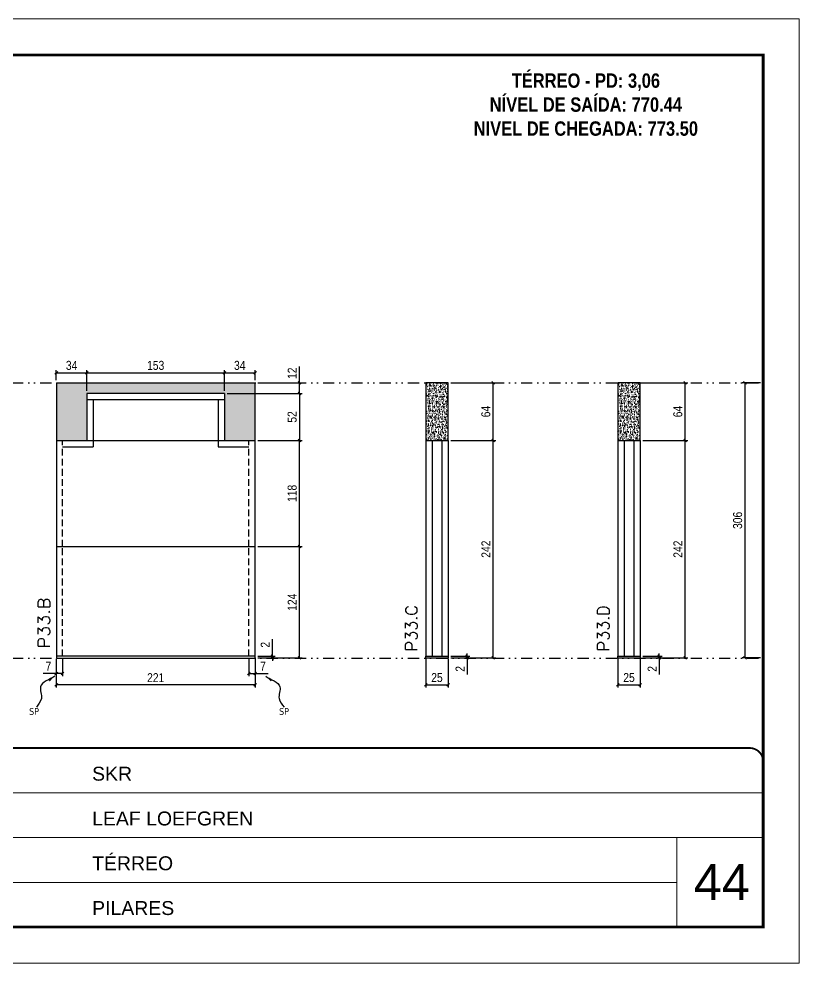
# Model space of a CAD drawing. Extents: x 14400 to 27878, y -21631 to 6985.
# Drawn here: x 19786 to 20653, y -5551 to -4501 of the extents above; entities that cross this region are included whole.
import ezdxf

# ---------------------------------------------------------------- set-up
doc = ezdxf.new("R2010")
doc.units = 0
for name, pattern in [('CONTINUO', [0]), ('DASHED', [0.75, 0.5, -0.25]), ('DIVIDE2', [0.625, 0.25, -0.125, 0, -0.125, 0, -0.125]), ('HIDDEN', [0.375, 0.25, -0.125])]:
    doc.linetypes.add(name, pattern=pattern)
for name, color, linetype, lineweight in [('CARIMBO', 255, 'Continuous', 9), ('Folhas', 255, 'Continuous', 9), ('SARRAFO DE PRESSAO', 251, 'DASHED', 9), ('Texto Seção', 7, 'Continuous', 15)]:
    doc.layers.add(name, color=color, linetype=linetype, lineweight=lineweight)
for name, color, linetype in [('COTA', 241, 'Continuous'), ('NOMENCLATURA', 7, 'Continuous'), ('Nível', 160, 'Continuous'), ('Painéis', 200, 'Continuous'), ('SARR_2.2x7', 40, 'Continuous'), ('Sarrafo de Pressão', 42, 'HIDDEN'), ('texto', 7, 'Continuous')]:
    doc.layers.add(name, color=color, linetype=linetype)
doc.styles.add('ARIAL', font='arial.ttf')
doc.styles.add('COTA TECNICA', font='techl___.ttf', dxfattribs={"height": 10})
doc.styles.add('COTA TECNICA-50', font='techl___.ttf', dxfattribs={"height": 10})
doc.styles.add('REGUA-120', font='ROMANS.shx', dxfattribs={"height": 15})
doc.styles.add('ROMANC', font='techb___.ttf', dxfattribs={"height": 2.5})
doc.styles.get("Standard").update_dxf_attribs({"font": 'arial.ttf'})
doc.dimstyles.new('COTA PAINEL-50', dxfattribs={"dimtxt": 10, "dimasz": 3, "dimexe": 3, "dimexo": 3, "dimgap": 3, "dimtad": 1, "dimdec": 1, "dimzin": 12, "dimdsep": 46, "dimtxsty": 'COTA TECNICA-50', "dimblk1": 'OBLIQUE', "dimblk2": 'OBLIQUE', "dimsah": 1, "dimcen": 0.9, "dimclrd": 4, "dimclre": 4, "dimclrt": 240, "dimadec": 1, "dimazin": 3, "dimtfac": 1, "dimtdec": 1, "dimtmove": 0, "dimatfit": 3, "dimfxl": 1, "dimtolj": 1, "dimtzin": 12, "dimarcsym": 0})
doc.dimstyles.new('PAINEL', dxfattribs={"dimtxt": 10, "dimasz": 3, "dimexe": 3, "dimexo": 3, "dimgap": 3, "dimtad": 1, "dimdec": 1, "dimzin": 12, "dimdsep": 46, "dimtxsty": 'COTA TECNICA', "dimblk1": 'OBLIQUE', "dimblk2": 'OBLIQUE', "dimsah": 1, "dimcen": 0.9, "dimclrd": 4, "dimclre": 4, "dimclrt": 240, "dimadec": 1, "dimazin": 3, "dimtfac": 1, "dimtdec": 1, "dimtmove": 0, "dimatfit": 3, "dimfxl": 1, "dimtolj": 1, "dimtzin": 12, "dimarcsym": 0})
doc.dimstyles.get("Standard").update_dxf_attribs({"dimtxt": 0.18, "dimasz": 0.18, "dimexe": 0.18, "dimexo": 0.0625, "dimgap": 0.09, "dimtad": 0, "dimtih": 1, "dimtoh": 1, "dimdec": 4, "dimzin": 0, "dimdsep": 46, "dimtxsty": 'Standard', "dimcen": 0.09, "dimadec": 0, "dimazin": 0, "dimtfac": 1, "dimtdec": 4, "dimtofl": 0, "dimtmove": 0, "dimatfit": 3, "dimfxl": 1, "dimtolj": 1, "dimtzin": 0, "dimarcsym": 0})

# ---------------------------------------------------------------- blocks, each defined once
blk = doc.blocks.new('9999999999')
at = {"color": 30, "linetype": 'CONTINUO'}
for p, q in [((98564.6, 34379.6), (99584, 34379.6)), ((98564.6, 34329.8), (99488, 34329.8)), ((99584, 34329.8), (99488, 34329.8)), ((99488, 34329.8), (99488, 34230.2)), ((98564.6, 34280), (99488, 34280))]:
    blk.add_line(p, q, dxfattribs=at)
at = {"color": 30, "linetype": 'CONTINUO', "const_width": 2}
blk.add_lwpolyline([(99584, 34230.2), (99584, 34414.4, 0.414214), (99569, 34429.4), (98229, 34429.4, 0.414214), (98214, 34414.4), (98214, 34245.2, 0.414214), (98229, 34230.2), (99584, 34230.2)], format="xyb", dxfattribs=at)
at = {"layer": 'Folhas'}
blk.add_lwpolyline([(98139, 34190.2), (99624, 34190.2), (99624, 35240.2), (98139, 35240.2)], close=True, dxfattribs=at)
at = {"layer": 'Folhas', "color": 30, "const_width": 3}
blk.add_lwpolyline([(98214, 34230.2), (99584, 34230.2), (99584, 35200.2), (98214, 35200.2)], close=True, dxfattribs=at)
at = {"color": 7, "linetype": 'Continuous', "ltscale": 5, "style": 'ARIAL'}
for s, height, p in [('SKR', 15.48, (98837.7, 34393.1)), ('LEAF LOEFGREN', 15.483, (98837.7, 34343.3)), ('TÉRREO', 15.48, (98837.7, 34293.5)), ('PILARES', 15.48, (98837.7, 34243.7))]:
    blk.add_text(s, height=height, dxfattribs=at).set_placement(p)
blk = doc.blocks.new('_Oblique')
at = {"color": 0, "linetype": 'ByBlock', "lineweight": -2}
blk.add_line((-0.5, -0.5), (0.5, 0.5), dxfattribs=at)
blk = doc.blocks.new('*D2006')
at = {"layer": 'COTA', "color": 4, "lineweight": -2, "transparency": 16777216}
for p, q in [((20238.2, -5212.7), (20238.2, -5244.6)), ((20263.2, -5212.7), (20263.2, -5244.6)), ((20238.2, -5241.6), (20263.2, -5241.6))]:
    blk.add_line(p, q, dxfattribs=at)
at = {"layer": 'Defpoints', "color": 0, "transparency": 16777216}
for p in [(20238.2, -5209.7), (20263.2, -5209.7), (20263.2, -5241.6)]:
    blk.add_point(p, dxfattribs=at)
at = {"layer": 'COTA', "color": 4, "lineweight": -2, "transparency": 16777216, "xscale": 3, "yscale": 3, "zscale": 3, "rotation": 180}
blk.add_blockref('_Oblique', (20238.2, -5241.6), dxfattribs=at)
at = {"layer": 'COTA', "color": 4, "lineweight": -2, "transparency": 16777216, "xscale": 3, "yscale": 3, "zscale": 3}
blk.add_blockref('_Oblique', (20263.2, -5241.6), dxfattribs=at)
at = {"layer": 'COTA', "color": 240, "transparency": 16777216, "insert": (20250.7, -5233.5), "char_height": 10, "attachment_point": 5, "style": 'COTA TECNICA'}
blk.add_mtext('\\A1;25', dxfattribs=at)
blk = doc.blocks.new('*D2007')
at = {"layer": 'COTA', "color": 4, "lineweight": -2, "transparency": 16777216}
for p, q in [((20284.4, -5209.7), (20284.4, -5206.7)), ((20266.2, -5209.7), (20287.4, -5209.7)), ((20266.2, -5211.7), (20287.4, -5211.7)), ((20284.4, -5209.7), (20284.4, -5211.7)), ((20284.4, -5211.7), (20284.4, -5229.9))]:
    blk.add_line(p, q, dxfattribs=at)
at = {"layer": 'Defpoints', "color": 0, "transparency": 16777216}
for p in [(20263.2, -5209.7), (20263.2, -5211.7), (20284.4, -5209.7)]:
    blk.add_point(p, dxfattribs=at)
at = {"layer": 'COTA', "color": 4, "lineweight": -2, "transparency": 16777216, "xscale": 3, "yscale": 3, "zscale": 3}
for p, rotation in [((20284.4, -5209.7), 270), ((20284.4, -5211.7), 90)]:
    blk.add_blockref('_Oblique', p, dxfattribs=dict(at, rotation=rotation))
at = {"layer": 'COTA', "color": 240, "transparency": 16777216, "insert": (20276.4, -5223.8), "char_height": 10, "attachment_point": 5, "rotation": 90, "style": 'COTA TECNICA-50'}
blk.add_mtext('\\A1;2', dxfattribs=at)
blk = doc.blocks.new('*D2008')
at = {"layer": 'COTA', "color": 4, "lineweight": -2, "transparency": 16777216}
for p, q in [((20266.2, -4969.7), (20316.2, -4969.7)), ((20313.2, -5211.7), (20313.2, -4969.7)), ((20266.2, -5211.7), (20316.2, -5211.7))]:
    blk.add_line(p, q, dxfattribs=at)
at = {"layer": 'Defpoints', "color": 0, "transparency": 16777216}
for p in [(20263.2, -4969.7), (20313.2, -4969.7), (20263.2, -5211.7)]:
    blk.add_point(p, dxfattribs=at)
at = {"layer": 'COTA', "color": 4, "lineweight": -2, "transparency": 16777216, "xscale": 3, "yscale": 3, "zscale": 3}
for p, rotation in [((20313.2, -4969.7), 90), ((20313.2, -5211.7), 270)]:
    blk.add_blockref('_Oblique', p, dxfattribs=dict(at, rotation=rotation))
at = {"layer": 'COTA', "color": 240, "transparency": 16777216, "insert": (20305.2, -5090.7), "char_height": 10, "attachment_point": 5, "rotation": 90, "style": 'COTA TECNICA-50'}
blk.add_mtext('\\A1;242', dxfattribs=at)
blk = doc.blocks.new('*D2141')
at = {"layer": 'COTA', "color": 4, "lineweight": -2, "transparency": 16777216}
for p, q in [((20266.2, -4905.7), (20316.2, -4905.7)), ((20313.2, -4969.7), (20313.2, -4905.7)), ((20266.2, -4969.7), (20316.2, -4969.7))]:
    blk.add_line(p, q, dxfattribs=at)
at = {"layer": 'Defpoints', "color": 0, "transparency": 16777216}
for p in [(20263.2, -4905.7), (20313.2, -4905.7), (20263.2, -4969.7)]:
    blk.add_point(p, dxfattribs=at)
at = {"layer": 'COTA', "color": 4, "lineweight": -2, "transparency": 16777216, "xscale": 3, "yscale": 3, "zscale": 3}
for p, rotation in [((20313.2, -4905.7), 90), ((20313.2, -4969.7), 270)]:
    blk.add_blockref('_Oblique', p, dxfattribs=dict(at, rotation=rotation))
at = {"layer": 'COTA', "color": 240, "transparency": 16777216, "insert": (20305.1, -4937.7), "char_height": 10, "attachment_point": 5, "rotation": 90, "style": 'COTA TECNICA'}
blk.add_mtext('\\A1;64', dxfattribs=at)
blk = doc.blocks.new('*D2255')
at = {"layer": 'COTA', "color": 4, "lineweight": -2, "transparency": 16777216}
for p, q in [((20610.5, -4905.7), (20590.3, -4905.7)), ((20593.3, -5211.7), (20593.3, -4905.7)), ((20610.5, -5211.7), (20590.3, -5211.7))]:
    blk.add_line(p, q, dxfattribs=at)
at = {"layer": 'Defpoints', "color": 0, "transparency": 16777216}
for p in [(20593.3, -4905.7), (20613.5, -4905.7), (20613.5, -5211.7)]:
    blk.add_point(p, dxfattribs=at)
at = {"layer": 'COTA', "color": 4, "lineweight": -2, "transparency": 16777216, "xscale": 3, "yscale": 3, "zscale": 3}
for p, rotation in [((20593.3, -4905.7), 90), ((20593.3, -5211.7), 270)]:
    blk.add_blockref('_Oblique', p, dxfattribs=dict(at, rotation=rotation))
at = {"layer": 'COTA', "color": 240, "transparency": 16777216, "insert": (20585.1, -5058.7), "char_height": 10, "attachment_point": 5, "rotation": 90, "style": 'COTA TECNICA'}
blk.add_mtext('\\A1;306', dxfattribs=at)
blk = doc.blocks.new('*D2257')
at = {"layer": 'COTA', "color": 4, "lineweight": -2, "transparency": 16777216}
for p, q in [((19827.4, -5212.7), (19827.4, -5244.6)), ((20048.4, -5212.7), (20048.4, -5244.6)), ((20048.4, -5241.6), (19827.4, -5241.6))]:
    blk.add_line(p, q, dxfattribs=at)
at = {"layer": 'Defpoints', "color": 0, "transparency": 16777216}
for p in [(19827.4, -5209.7), (20048.4, -5209.7), (19827.4, -5241.6)]:
    blk.add_point(p, dxfattribs=at)
at = {"layer": 'COTA', "color": 4, "lineweight": -2, "transparency": 16777216, "xscale": 3, "yscale": 3, "zscale": 3, "rotation": 180}
blk.add_blockref('_Oblique', (19827.4, -5241.6), dxfattribs=at)
at = {"layer": 'COTA', "color": 4, "lineweight": -2, "transparency": 16777216, "xscale": 3, "yscale": 3, "zscale": 3}
blk.add_blockref('_Oblique', (20048.4, -5241.6), dxfattribs=at)
at = {"layer": 'COTA', "color": 240, "transparency": 16777216, "insert": (19937.9, -5233.6), "char_height": 10, "attachment_point": 5, "style": 'COTA TECNICA'}
blk.add_mtext('\\A1;221', dxfattribs=at)
blk = doc.blocks.new('*D2258')
at = {"layer": 'COTA', "color": 4, "lineweight": -2, "transparency": 16777216}
for p, q in [((20041.4, -5212.7), (20041.4, -5232)), ((20048.4, -5214.7), (20048.4, -5232)), ((20041.4, -5229), (20048.4, -5229)), ((20048.4, -5229), (20063.1, -5229))]:
    blk.add_line(p, q, dxfattribs=at)
at = {"layer": 'Defpoints', "color": 0, "transparency": 16777216}
for p in [(20041.4, -5209.7), (20048.4, -5211.7), (20048.4, -5229)]:
    blk.add_point(p, dxfattribs=at)
at = {"layer": 'COTA', "color": 4, "lineweight": -2, "transparency": 16777216, "xscale": 3, "yscale": 3, "zscale": 3, "rotation": 180}
blk.add_blockref('_Oblique', (20041.4, -5229), dxfattribs=at)
at = {"layer": 'COTA', "color": 4, "lineweight": -2, "transparency": 16777216, "xscale": 3, "yscale": 3, "zscale": 3}
blk.add_blockref('_Oblique', (20048.4, -5229), dxfattribs=at)
at = {"layer": 'COTA', "color": 240, "transparency": 16777216, "insert": (20057.3, -5220.9), "char_height": 10, "attachment_point": 5, "style": 'COTA TECNICA-50'}
blk.add_mtext('\\A1;7', dxfattribs=at)
blk = doc.blocks.new('*D2259')
at = {"layer": 'COTA', "color": 4, "lineweight": -2, "transparency": 16777216}
for p, q in [((19827.4, -5214.7), (19827.4, -5232)), ((19834.4, -5212.7), (19834.4, -5232)), ((19827.4, -5229), (19812.7, -5229)), ((19834.4, -5229), (19827.4, -5229))]:
    blk.add_line(p, q, dxfattribs=at)
at = {"layer": 'Defpoints', "color": 0, "transparency": 16777216}
for p in [(19827.4, -5211.7), (19834.4, -5209.7), (19827.4, -5229)]:
    blk.add_point(p, dxfattribs=at)
at = {"layer": 'COTA', "color": 4, "lineweight": -2, "transparency": 16777216, "xscale": 3, "yscale": 3, "zscale": 3, "rotation": 180}
blk.add_blockref('_Oblique', (19827.4, -5229), dxfattribs=at)
at = {"layer": 'COTA', "color": 4, "lineweight": -2, "transparency": 16777216, "xscale": 3, "yscale": 3, "zscale": 3}
blk.add_blockref('_Oblique', (19834.4, -5229), dxfattribs=at)
at = {"layer": 'COTA', "color": 240, "transparency": 16777216, "insert": (19818.6, -5220.9), "char_height": 10, "attachment_point": 5, "style": 'COTA TECNICA-50'}
blk.add_mtext('\\A1;7', dxfattribs=at)
blk = doc.blocks.new('*D2260')
at = {"layer": 'COTA', "color": 4, "lineweight": -2, "transparency": 16777216}
for p, q in [((20067.7, -5209.7), (20067.7, -5190.9)), ((20051.4, -5209.7), (20070.7, -5209.7)), ((20051.4, -5211.7), (20070.7, -5211.7)), ((20067.7, -5211.7), (20067.7, -5209.7)), ((20067.7, -5211.7), (20067.7, -5214.7))]:
    blk.add_line(p, q, dxfattribs=at)
at = {"layer": 'Defpoints', "color": 0, "transparency": 16777216}
for p in [(20048.4, -5209.7), (20048.4, -5211.7), (20067.7, -5211.7)]:
    blk.add_point(p, dxfattribs=at)
at = {"layer": 'COTA', "color": 4, "lineweight": -2, "transparency": 16777216, "xscale": 3, "yscale": 3, "zscale": 3}
for p, rotation in [((20067.7, -5209.7), 270), ((20067.7, -5211.7), 90)]:
    blk.add_blockref('_Oblique', p, dxfattribs=dict(at, rotation=rotation))
at = {"layer": 'COTA', "color": 240, "transparency": 16777216, "insert": (20059.7, -5197), "char_height": 10, "attachment_point": 5, "rotation": 90, "style": 'COTA TECNICA-50'}
blk.add_mtext('\\A1;2', dxfattribs=at)
blk = doc.blocks.new('*D2263')
at = {"layer": 'COTA', "color": 4, "linetype": 'ByBlock', "lineweight": -2, "transparency": 16777216}
for p, q in [((20051.4, -5087.7), (20100.8, -5087.7)), ((20097.8, -5211.7), (20097.8, -5087.7)), ((20051.4, -5211.7), (20100.8, -5211.7))]:
    blk.add_line(p, q, dxfattribs=at)
at = {"layer": 'Defpoints', "color": 0, "linetype": 'ByBlock', "transparency": 16777216}
for p in [(20048.4, -5087.7), (20097.8, -5087.7), (20048.4, -5211.7)]:
    blk.add_point(p, dxfattribs=at)
at = {"layer": 'COTA', "color": 4, "linetype": 'ByBlock', "lineweight": -2, "transparency": 16777216, "xscale": 3, "yscale": 3, "zscale": 3}
for p, rotation in [((20097.8, -5087.7), 90), ((20097.8, -5211.7), 270)]:
    blk.add_blockref('_Oblique', p, dxfattribs=dict(at, rotation=rotation))
at = {"layer": 'COTA', "color": 240, "linetype": 'ByBlock', "transparency": 16777216, "insert": (20089.7, -5149.7), "char_height": 10, "attachment_point": 5, "rotation": 90, "style": 'COTA TECNICA'}
blk.add_mtext('\\A1;124', dxfattribs=at)
blk = doc.blocks.new('*D2264')
at = {"layer": 'COTA', "color": 4, "linetype": 'ByBlock', "lineweight": -2, "transparency": 16777216}
for p, q in [((20051.4, -5087.7), (20100.8, -5087.7)), ((20097.8, -5211.7), (20097.8, -5087.7)), ((20051.4, -5211.7), (20100.8, -5211.7))]:
    blk.add_line(p, q, dxfattribs=at)
at = {"layer": 'Defpoints', "color": 0, "linetype": 'ByBlock', "transparency": 16777216}
for p in [(20048.4, -5087.7), (20097.8, -5087.7), (20048.4, -5211.7)]:
    blk.add_point(p, dxfattribs=at)
at = {"layer": 'COTA', "color": 4, "linetype": 'ByBlock', "lineweight": -2, "transparency": 16777216, "xscale": 3, "yscale": 3, "zscale": 3}
for p, rotation in [((20097.8, -5087.7), 90), ((20097.8, -5211.7), 270)]:
    blk.add_blockref('_Oblique', p, dxfattribs=dict(at, rotation=rotation))
at = {"layer": 'COTA', "color": 240, "linetype": 'ByBlock', "transparency": 16777216, "insert": (20089.7, -5149.7), "char_height": 10, "attachment_point": 5, "rotation": 90, "style": 'COTA TECNICA'}
blk.add_mtext('\\A1;124', dxfattribs=at)
blk = doc.blocks.new('*D2262')
at = {"layer": 'COTA', "color": 4, "lineweight": -2, "transparency": 16777216}
for p, q in [((20017.4, -4917.7), (20100.8, -4917.7)), ((20097.8, -4917.7), (20097.8, -4969.7)), ((20051.4, -4969.7), (20100.8, -4969.7))]:
    blk.add_line(p, q, dxfattribs=at)
at = {"layer": 'Defpoints', "color": 0, "transparency": 16777216}
for p in [(20014.4, -4917.7), (20048.4, -4969.7), (20097.8, -4969.7)]:
    blk.add_point(p, dxfattribs=at)
at = {"layer": 'COTA', "color": 4, "lineweight": -2, "transparency": 16777216, "xscale": 3, "yscale": 3, "zscale": 3}
for p, rotation in [((20097.8, -4917.7), 90), ((20097.8, -4969.7), 270)]:
    blk.add_blockref('_Oblique', p, dxfattribs=dict(at, rotation=rotation))
at = {"layer": 'COTA', "color": 240, "transparency": 16777216, "insert": (20089.7, -4943.7), "char_height": 10, "attachment_point": 5, "rotation": 90, "style": 'COTA TECNICA'}
blk.add_mtext('\\A1;52', dxfattribs=at)
blk = doc.blocks.new('*D2261')
at = {"layer": 'COTA', "color": 4, "lineweight": -2, "transparency": 16777216}
for p, q in [((20051.4, -4969.7), (20100.8, -4969.7)), ((20097.8, -5087.7), (20097.8, -4969.7)), ((20051.4, -5087.7), (20100.8, -5087.7))]:
    blk.add_line(p, q, dxfattribs=at)
at = {"layer": 'Defpoints', "color": 0, "transparency": 16777216}
for p in [(20048.4, -4969.7), (20097.8, -4969.7), (20048.4, -5087.7)]:
    blk.add_point(p, dxfattribs=at)
at = {"layer": 'COTA', "color": 4, "lineweight": -2, "transparency": 16777216, "xscale": 3, "yscale": 3, "zscale": 3}
for p, rotation in [((20097.8, -4969.7), 90), ((20097.8, -5087.7), 270)]:
    blk.add_blockref('_Oblique', p, dxfattribs=dict(at, rotation=rotation))
at = {"layer": 'COTA', "color": 240, "transparency": 16777216, "insert": (20089.7, -5028.7), "char_height": 10, "attachment_point": 5, "rotation": 90, "style": 'COTA TECNICA'}
blk.add_mtext('\\A1;118', dxfattribs=at)
blk = doc.blocks.new('*D2265')
at = {"layer": 'COTA', "color": 4, "lineweight": -2, "transparency": 16777216}
for p, q in [((20097.8, -4905.7), (20097.8, -4887.4)), ((20051.4, -4905.7), (20100.8, -4905.7)), ((20097.8, -4917.7), (20097.8, -4905.7)), ((20017.4, -4917.7), (20100.8, -4917.7))]:
    blk.add_line(p, q, dxfattribs=at)
at = {"layer": 'Defpoints', "color": 0, "transparency": 16777216}
for p in [(20048.4, -4905.7), (20097.8, -4905.7), (20014.4, -4917.7)]:
    blk.add_point(p, dxfattribs=at)
at = {"layer": 'COTA', "color": 4, "lineweight": -2, "transparency": 16777216, "xscale": 3, "yscale": 3, "zscale": 3}
for p, rotation in [((20097.8, -4905.7), 90), ((20097.8, -4917.7), 270)]:
    blk.add_blockref('_Oblique', p, dxfattribs=dict(at, rotation=rotation))
at = {"layer": 'COTA', "color": 240, "transparency": 16777216, "insert": (20089.7, -4895.1), "char_height": 10, "attachment_point": 5, "rotation": 90, "style": 'COTA TECNICA'}
blk.add_mtext('\\A1;12', dxfattribs=at)
blk = doc.blocks.new('*D2266')
at = {"layer": 'COTA', "color": 4, "lineweight": -2, "transparency": 16777216}
for p, q in [((19827.4, -4902.7), (19827.4, -4891.7)), ((19861.4, -4914.7), (19861.4, -4891.7)), ((19827.4, -4894.7), (19861.4, -4894.7))]:
    blk.add_line(p, q, dxfattribs=at)
at = {"layer": 'Defpoints', "color": 0, "transparency": 16777216}
for p in [(19861.4, -4894.7), (19827.4, -4905.7), (19861.4, -4917.7)]:
    blk.add_point(p, dxfattribs=at)
at = {"layer": 'COTA', "color": 4, "lineweight": -2, "transparency": 16777216, "xscale": 3, "yscale": 3, "zscale": 3, "rotation": 180}
blk.add_blockref('_Oblique', (19827.4, -4894.7), dxfattribs=at)
at = {"layer": 'COTA', "color": 4, "lineweight": -2, "transparency": 16777216, "xscale": 3, "yscale": 3, "zscale": 3}
blk.add_blockref('_Oblique', (19861.4, -4894.7), dxfattribs=at)
at = {"layer": 'COTA', "color": 240, "transparency": 16777216, "insert": (19844.4, -4886.4), "char_height": 10, "attachment_point": 5, "style": 'COTA TECNICA'}
blk.add_mtext('\\A1;34', dxfattribs=at)
blk = doc.blocks.new('*D2267')
at = {"layer": 'COTA', "color": 4, "lineweight": -2, "transparency": 16777216}
for p, q in [((19861.4, -4914.7), (19861.4, -4891.7)), ((20014.4, -4914.7), (20014.4, -4891.7)), ((19861.4, -4894.7), (20014.4, -4894.7))]:
    blk.add_line(p, q, dxfattribs=at)
at = {"layer": 'Defpoints', "color": 0, "transparency": 16777216}
for p in [(20014.4, -4894.7), (19861.4, -4917.7), (20014.4, -4917.7)]:
    blk.add_point(p, dxfattribs=at)
at = {"layer": 'COTA', "color": 4, "lineweight": -2, "transparency": 16777216, "xscale": 3, "yscale": 3, "zscale": 3, "rotation": 180}
blk.add_blockref('_Oblique', (19861.4, -4894.7), dxfattribs=at)
at = {"layer": 'COTA', "color": 4, "lineweight": -2, "transparency": 16777216, "xscale": 3, "yscale": 3, "zscale": 3}
blk.add_blockref('_Oblique', (20014.4, -4894.7), dxfattribs=at)
at = {"layer": 'COTA', "color": 240, "transparency": 16777216, "insert": (19937.9, -4886.4), "char_height": 10, "attachment_point": 5, "style": 'COTA TECNICA'}
blk.add_mtext('\\A1;153', dxfattribs=at)
blk = doc.blocks.new('*D2268')
at = {"layer": 'COTA', "color": 4, "lineweight": -2, "transparency": 16777216}
for p, q in [((20014.4, -4914.7), (20014.4, -4891.7)), ((20048.4, -4902.7), (20048.4, -4891.7)), ((20014.4, -4894.7), (20048.4, -4894.7))]:
    blk.add_line(p, q, dxfattribs=at)
at = {"layer": 'Defpoints', "color": 0, "transparency": 16777216}
for p in [(20048.4, -4894.7), (20048.4, -4905.7), (20014.4, -4917.7)]:
    blk.add_point(p, dxfattribs=at)
at = {"layer": 'COTA', "color": 4, "lineweight": -2, "transparency": 16777216, "xscale": 3, "yscale": 3, "zscale": 3, "rotation": 180}
blk.add_blockref('_Oblique', (20014.4, -4894.7), dxfattribs=at)
at = {"layer": 'COTA', "color": 4, "lineweight": -2, "transparency": 16777216, "xscale": 3, "yscale": 3, "zscale": 3}
blk.add_blockref('_Oblique', (20048.4, -4894.7), dxfattribs=at)
at = {"layer": 'COTA', "color": 240, "transparency": 16777216, "insert": (20031.4, -4886.4), "char_height": 10, "attachment_point": 5, "style": 'COTA TECNICA'}
blk.add_mtext('\\A1;34', dxfattribs=at)
blk = doc.blocks.new('*D2269')
at = {"layer": 'COTA', "color": 4, "lineweight": -2, "transparency": 16777216}
for p, q in [((20451.8, -5212.7), (20451.8, -5244.6)), ((20476.8, -5212.7), (20476.8, -5244.6)), ((20451.8, -5241.6), (20476.8, -5241.6))]:
    blk.add_line(p, q, dxfattribs=at)
at = {"layer": 'Defpoints', "color": 0, "transparency": 16777216}
for p in [(20451.8, -5209.7), (20476.8, -5209.7), (20476.8, -5241.6)]:
    blk.add_point(p, dxfattribs=at)
at = {"layer": 'COTA', "color": 4, "lineweight": -2, "transparency": 16777216, "xscale": 3, "yscale": 3, "zscale": 3, "rotation": 180}
blk.add_blockref('_Oblique', (20451.8, -5241.6), dxfattribs=at)
at = {"layer": 'COTA', "color": 4, "lineweight": -2, "transparency": 16777216, "xscale": 3, "yscale": 3, "zscale": 3}
blk.add_blockref('_Oblique', (20476.8, -5241.6), dxfattribs=at)
at = {"layer": 'COTA', "color": 240, "transparency": 16777216, "insert": (20464.3, -5233.5), "char_height": 10, "attachment_point": 5, "style": 'COTA TECNICA'}
blk.add_mtext('\\A1;25', dxfattribs=at)
blk = doc.blocks.new('*D2270')
at = {"layer": 'COTA', "color": 4, "lineweight": -2, "transparency": 16777216}
for p, q in [((20498, -5209.7), (20498, -5206.7)), ((20479.8, -5209.7), (20501, -5209.7)), ((20479.8, -5211.7), (20501, -5211.7)), ((20498, -5209.7), (20498, -5211.7)), ((20498, -5211.7), (20498, -5229.9))]:
    blk.add_line(p, q, dxfattribs=at)
at = {"layer": 'Defpoints', "color": 0, "transparency": 16777216}
for p in [(20476.8, -5209.7), (20476.8, -5211.7), (20498, -5209.7)]:
    blk.add_point(p, dxfattribs=at)
at = {"layer": 'COTA', "color": 4, "lineweight": -2, "transparency": 16777216, "xscale": 3, "yscale": 3, "zscale": 3}
for p, rotation in [((20498, -5209.7), 270), ((20498, -5211.7), 90)]:
    blk.add_blockref('_Oblique', p, dxfattribs=dict(at, rotation=rotation))
at = {"layer": 'COTA', "color": 240, "transparency": 16777216, "insert": (20490, -5223.8), "char_height": 10, "attachment_point": 5, "rotation": 90, "style": 'COTA TECNICA-50'}
blk.add_mtext('\\A1;2', dxfattribs=at)
blk = doc.blocks.new('*D2271')
at = {"layer": 'COTA', "color": 4, "lineweight": -2, "transparency": 16777216}
for p, q in [((20479.8, -4969.7), (20529.8, -4969.7)), ((20526.8, -5211.7), (20526.8, -4969.7)), ((20479.8, -5211.7), (20529.8, -5211.7))]:
    blk.add_line(p, q, dxfattribs=at)
at = {"layer": 'Defpoints', "color": 0, "transparency": 16777216}
for p in [(20476.8, -4969.7), (20526.8, -4969.7), (20476.8, -5211.7)]:
    blk.add_point(p, dxfattribs=at)
at = {"layer": 'COTA', "color": 4, "lineweight": -2, "transparency": 16777216, "xscale": 3, "yscale": 3, "zscale": 3}
for p, rotation in [((20526.8, -4969.7), 90), ((20526.8, -5211.7), 270)]:
    blk.add_blockref('_Oblique', p, dxfattribs=dict(at, rotation=rotation))
at = {"layer": 'COTA', "color": 240, "transparency": 16777216, "insert": (20518.7, -5090.7), "char_height": 10, "attachment_point": 5, "rotation": 90, "style": 'COTA TECNICA-50'}
blk.add_mtext('\\A1;242', dxfattribs=at)
blk = doc.blocks.new('*D2272')
at = {"layer": 'COTA', "color": 4, "lineweight": -2, "transparency": 16777216}
for p, q in [((20479.8, -4905.7), (20529.8, -4905.7)), ((20526.8, -4969.7), (20526.8, -4905.7)), ((20479.8, -4969.7), (20529.8, -4969.7))]:
    blk.add_line(p, q, dxfattribs=at)
at = {"layer": 'Defpoints', "color": 0, "transparency": 16777216}
for p in [(20476.8, -4905.7), (20526.8, -4905.7), (20476.8, -4969.7)]:
    blk.add_point(p, dxfattribs=at)
at = {"layer": 'COTA', "color": 4, "lineweight": -2, "transparency": 16777216, "xscale": 3, "yscale": 3, "zscale": 3}
for p, rotation in [((20526.8, -4905.7), 90), ((20526.8, -4969.7), 270)]:
    blk.add_blockref('_Oblique', p, dxfattribs=dict(at, rotation=rotation))
at = {"layer": 'COTA', "color": 240, "transparency": 16777216, "insert": (20518.6, -4937.7), "char_height": 10, "attachment_point": 5, "rotation": 90, "style": 'COTA TECNICA'}
blk.add_mtext('\\A1;64', dxfattribs=at)

msp = doc.modelspace()

# ---------------------------------------------------------------- hatches: boundary and pattern name
at = {"layer": 'COTA'}
h = msp.add_hatch(dxfattribs=at)
h.set_pattern_fill('AR-CONC', color=256, scale=0.03)
h.set_pattern_definition([(50, (33.3966, 0), (5.4655401, -0.4781726), [0.5715, -6.2865]), (355, (33.3966, 0), (-1.0573026, 5.7317054), [0.4572, -5.0292175]), (100.451445, (33.852, -0.04), (4.4082374, 5.2535326), [0.4857003, -5.3427073]), (46.1842, (33.3966, 1.524), (8.1323712, -1.2612698), [0.85725, -9.42975]), (96.635558, (34.074, 1.419), (7.122124, 7.4227837), [0.7285507, -8.0140682]), (351.18415, (33.397, 1.524), (7.122124, 7.4227837), [0.685799, -7.543792]), (21, (34.1586, 1.143), (4.5484317, -3.0679559), [0.5715, -6.2865]), (326, (34.1586, 1.143), (1.8540609, 5.525639), [0.4572, -5.0292]), (71.451445, (34.5376, 0.8873), (6.4024926, 2.457683), [0.4857003, -5.3426981]), (37.5, (33.3966, 0), (0.0926581, 2.53665117), [0, -4.96824, 0, -5.1054, 0, -5.04825]), (7.5, (33.3966, 0), (2.00458988, 3.00541724), [0, -2.91084, 0, -4.85394, 0, -1.92405]), (327.5, (31.6973, 0), (4.06771786, -0.17186232), [0, -1.905, 0, -5.9436, 0, -7.8867]), (317.5, (30.9353, 0), (4.44387544, 0.76279473), [0, -2.4765, 0, -3.94716, 0, -5.6007])])
h.paths.add_polyline_path([(19861.42, -4917.74), (20014.42, -4917.74), (20014.42, -4969.74), (20048.42, -4969.74), (20048.42, -4905.74), (19827.42, -4905.74), (19827.42, -4969.74), (19861.42, -4969.74)])
h = msp.add_hatch(dxfattribs=at)
h.set_pattern_fill('AR-CONC', color=256, scale=0.03)
h.set_pattern_definition([(50, (0, 206), (5.4655401, -0.4781726), [0.5715, -6.2865]), (355, (0, 206), (-1.0573026, 5.7317054), [0.4572, -5.0292175]), (100.451445, (0.4555, 205.96), (4.4082374, 5.2535326), [0.4857003, -5.3427073]), (46.1842, (0, 207.524), (8.1323712, -1.2612698), [0.85725, -9.42975]), (96.635558, (0.678, 207.419), (7.122124, 7.4227837), [0.7285507, -8.0140682]), (351.18415, (0, 207.524), (7.122124, 7.4227837), [0.685799, -7.543792]), (21, (0.762, 207.143), (4.5484317, -3.0679559), [0.5715, -6.2865]), (326, (0.762, 207.143), (1.8540609, 5.525639), [0.4572, -5.0292]), (71.451445, (1.141, 206.8873), (6.4024926, 2.457683), [0.4857003, -5.3426981]), (37.5, (0, 206), (0.0926581, 2.53665117), [0, -4.96824, 0, -5.1054, 0, -5.04825]), (7.5, (0, 206), (2.00458988, 3.00541724), [0, -2.91084, 0, -4.85394, 0, -1.92405]), (327.5, (-1.6993, 206), (4.06771786, -0.17186232), [0, -1.905, 0, -5.9436, 0, -7.8867]), (317.5, (-2.4613, 206), (4.44387544, 0.76279473), [0, -2.4765, 0, -3.94716, 0, -5.6007])])
h.paths.add_polyline_path([(20263.25, -4905.74), (20238.25, -4905.74), (20238.25, -4969.74), (20263.25, -4969.74)])
h = msp.add_hatch(dxfattribs=at)
h.set_pattern_fill('AR-CONC', color=256, scale=0.03)
h.set_pattern_definition([(50, (213.5154, 206), (5.4655401, -0.4781726), [0.5715, -6.2865]), (355, (213.5154, 206), (-1.0573026, 5.7317054), [0.4572, -5.0292175]), (100.451445, (213.971, 205.96), (4.4082374, 5.2535326), [0.4857003, -5.3427073]), (46.1842, (213.5154, 207.524), (8.1323712, -1.2612698), [0.85725, -9.42975]), (96.635558, (214.193, 207.419), (7.122124, 7.4227837), [0.7285507, -8.0140682]), (351.18415, (213.515, 207.524), (7.122124, 7.4227837), [0.685799, -7.543792]), (21, (214.2774, 207.143), (4.5484317, -3.0679559), [0.5715, -6.2865]), (326, (214.2774, 207.143), (1.8540609, 5.525639), [0.4572, -5.0292]), (71.451445, (214.6565, 206.8873), (6.4024926, 2.457683), [0.4857003, -5.3426981]), (37.5, (213.5154, 206), (0.0926581, 2.53665117), [0, -4.96824, 0, -5.1054, 0, -5.04825]), (7.5, (213.5154, 206), (2.00458988, 3.00541724), [0, -2.91084, 0, -4.85394, 0, -1.92405]), (327.5, (211.8162, 206), (4.06771786, -0.17186232), [0, -1.905, 0, -5.9436, 0, -7.8867]), (317.5, (211.054, 206), (4.44387544, 0.76279473), [0, -2.4765, 0, -3.94716, 0, -5.6007])])
h.paths.add_polyline_path([(20476.76, -4905.74), (20451.76, -4905.74), (20451.76, -4969.74), (20476.76, -4969.74)])

# ---------------------------------------------------------------- linework, layer by layer
for p, q in [((19827.42, -4905.74), (19827.42, -4969.74)), ((19827.42, -4905.74), (20048.42, -4905.74)), ((20048.42, -4969.74), (20048.42, -4905.74)), ((19868.42, -4969.74), (19868.42, -4976.74)), ((20007.42, -4969.74), (20007.42, -4976.74))]:
    msp.add_line(p, q, dxfattribs=at)
for points in [[(20238.25, -4969.74), (20263.25, -4969.74), (20263.25, -4905.74), (20238.25, -4905.74)], [(20451.76, -4969.74), (20476.76, -4969.74), (20476.76, -4905.74), (20451.76, -4905.74)]]:
    msp.add_lwpolyline(points, close=True, dxfattribs=at)
at = {"layer": 'Nível', "color": 4, "linetype": 'DIVIDE2', "ltscale": 50}
for p, q in [((19243.47, -4905.74), (20613.47, -4905.74)), ((19243.47, -5211.74), (20613.47, -5211.74))]:
    msp.add_line(p, q, dxfattribs=at)
at = {"layer": 'Painéis'}
for p, q in [((20014.42, -4917.74), (19861.42, -4917.74)), ((19861.42, -4917.74), (19861.42, -4969.74)), ((20014.42, -4917.74), (20014.42, -4969.74)), ((19827.42, -4969.74), (19827.42, -5209.74)), ((19827.42, -4969.74), (20048.42, -4969.74)), ((20048.42, -5209.74), (20048.42, -4969.74)), ((20238.25, -4969.74), (20238.25, -5209.74)), ((20238.25, -4969.74), (20263.25, -4969.74)), ((20263.25, -4969.74), (20263.25, -5209.74)), ((20451.76, -4969.74), (20451.76, -5209.74)), ((20451.76, -4969.74), (20476.76, -4969.74)), ((20476.76, -4969.74), (20476.76, -5209.74)), ((19827.42, -5087.74), (20048.42, -5087.74)), ((20238.25, -5209.74), (20263.25, -5209.74)), ((20238.25, -5209.74), (20263.25, -5209.74)), ((20238.25, -5211.74), (20238.25, -5209.74)), ((20263.25, -5211.74), (20238.25, -5211.74)), ((20263.25, -5209.74), (20263.25, -5211.74)), ((20451.76, -5209.74), (20476.76, -5209.74)), ((20451.76, -5209.74), (20476.76, -5209.74)), ((20451.76, -5211.74), (20451.76, -5209.74)), ((20476.76, -5211.74), (20451.76, -5211.74)), ((20476.76, -5209.74), (20476.76, -5211.74))]:
    msp.add_line(p, q, dxfattribs=at)
msp.add_lwpolyline([(20048.42, -5209.74), (19827.42, -5209.74), (19827.42, -5211.74), (20048.42, -5211.74)], close=True, dxfattribs=at)
at = {"layer": 'SARR_2.2x7'}
for p, q in [((20014.42, -4924.74), (19861.42, -4924.74)), ((19868.42, -4924.74), (19868.42, -4969.74)), ((20007.42, -4924.74), (20007.42, -4969.74)), ((19834.42, -4976.74), (19868.42, -4976.74)), ((20007.42, -4976.74), (20041.42, -4976.74)), ((20245.25, -4969.74), (20245.25, -5209.74)), ((20256.25, -4969.74), (20256.25, -5209.74)), ((20458.76, -4969.74), (20458.76, -5209.74)), ((20469.76, -4969.74), (20469.76, -5209.74))]:
    msp.add_line(p, q, dxfattribs=at)
at = {"layer": 'Sarrafo de Pressão', "ltscale": 30}
for p, q in [((19834.42, -5087.74), (19834.42, -4969.74)), ((20041.42, -5087.74), (20041.42, -4969.74)), ((19834.42, -5209.74), (19834.42, -5087.74)), ((20041.42, -5209.74), (20041.42, -5087.74))]:
    msp.add_line(p, q, dxfattribs=at)

# ---------------------------------------------------------------- block references
at = {"layer": 'SARRAFO DE PRESSAO', "color": 6, "linetype": 'ByBlock'}
msp.add_blockref('9999999999', (-78970.51, -39741.23), dxfattribs=at)

# ---------------------------------------------------------------- texts
at = {"layer": 'CARIMBO', "style": 'ARIAL'}
msp.add_text('44', height=40, dxfattribs=at).set_placement((20536.33, -5480.88))
at = {"layer": 'NOMENCLATURA', "color": 2, "insert": (20416.31, -4534.96), "char_height": 16, "attachment_point": 2, "style": 'ROMANC'}
msp.add_mtext_dynamic_manual_height_columns('\\PTÉRREO - PD: 3,06\\PNÍVEL DE SAÍDA: 770.44\\PNIVEL DE CHEGADA: 773.50', width=432.3511, gutter_width=1, heights=[0], dxfattribs=at)
at = {"layer": 'texto', "color": 0, "char_height": 7.5, "attachment_point": 5}
for insert in [(19802.64, -5271.23), (20080.66, -5271.23)]:
    msp.add_mtext('{\\fTahoma|b0|i0|c0|p34;\\C4;SP}', dxfattribs=dict(at, insert=insert))
at = {"layer": 'Texto Seção', "style": 'REGUA-120', "width": 1.1}
msp.add_text('P33.B', height=13, rotation=90, dxfattribs=at).set_placement((19820.17, -5200.98))
at = {"layer": 'Texto Seção', "char_height": 13, "width": 370.6998, "attachment_point": 7, "rotation": 90, "style": 'REGUA-120'}
for s, insert in [('P33.C', (20228.8, -5204.33)), ('P33.D', (20442.31, -5204.33))]:
    msp.add_mtext(s, dxfattribs=dict(at, insert=insert))

# ---------------------------------------------------------------- dimensions: what is measured, and where the dimension line sits
at = {"layer": 'COTA'}
for base, p1, p2, dimstyle, picture, middle in [((19861.42, -4894.67), (19827.42, -4905.74), (19861.42, -4917.74), 'PAINEL', '*D2266', (19844.42, -4886.45)), ((20048.42, -5228.98), (20041.42, -5209.74), (20048.42, -5211.74), 'COTA PAINEL-50', '*D2258', (20057.28, -5220.91))]:
    dim = msp.add_linear_dim(base=base, p1=p1, p2=p2, dimstyle=dimstyle, dxfattribs=at)
    dim.commit()
    dim.dimension.update_dxf_attribs({"geometry": picture, "text_midpoint": middle})
for base, p1, p2, override, picture, middle in [((20014.42, -4894.67), (19861.42, -4917.74), (20014.42, -4917.74), {"dimtmove": 1}, '*D2267', (19937.92, -4886.45)), ((20048.42, -4894.67), (20014.42, -4917.74), (20048.42, -4905.74), {"dimtmove": 1}, '*D2268', (20031.42, -4886.45)), ((20263.25, -5241.63), (20238.25, -5209.74), (20263.25, -5209.74), {"dimarcsym": 2}, '*D2006', (20250.75, -5233.53)), ((20476.76, -5241.63), (20451.76, -5209.74), (20476.76, -5209.74), {"dimarcsym": 2}, '*D2269', (20464.26, -5233.53))]:
    dim = msp.add_linear_dim(base=base, p1=p1, p2=p2, dimstyle='PAINEL', override=override, dxfattribs=at)
    dim.commit()
    dim.dimension.update_dxf_attribs({"geometry": picture, "text_midpoint": middle})
for base, p1, p2, angle, dimstyle, picture, middle in [((20097.78, -4905.74), (20014.42, -4917.74), (20048.42, -4905.74), 90, 'PAINEL', '*D2265', (20089.73, -4895.08)), ((20313.24, -4905.74), (20263.25, -4969.74), (20263.25, -4905.74), 90, 'PAINEL', '*D2141', (20305.13, -4937.74)), ((20526.75, -4905.74), (20476.76, -4969.74), (20476.76, -4905.74), 90, 'PAINEL', '*D2272', (20518.65, -4937.74)), ((20593.35, -4905.74), (20613.47, -5211.74), (20613.47, -4905.74), 90, 'PAINEL', '*D2255', (20585.13, -5058.74)), ((20097.78, -4969.74), (20014.42, -4917.74), (20048.42, -4969.74), 90, 'PAINEL', '*D2262', (20089.68, -4943.74)), ((20097.78, -4969.74), (20048.42, -5087.74), (20048.42, -4969.74), 90, 'PAINEL', '*D2261', (20089.69, -5028.74)), ((20313.24, -4969.74), (20263.25, -5211.74), (20263.25, -4969.74), 90, 'COTA PAINEL-50', '*D2008', (20305.16, -5090.74)), ((20526.75, -4969.74), (20476.76, -5211.74), (20476.76, -4969.74), 90, 'COTA PAINEL-50', '*D2271', (20518.68, -5090.74)), ((19827.42, -5228.98), (19834.42, -5209.74), (19827.42, -5211.74), 180, 'COTA PAINEL-50', '*D2259', (19818.55, -5220.91))]:
    dim = msp.add_linear_dim(base=base, p1=p1, p2=p2, angle=angle, dimstyle=dimstyle, dxfattribs=at)
    dim.commit()
    dim.dimension.update_dxf_attribs({"geometry": picture, "text_midpoint": middle})
at = {"layer": 'COTA', "linetype": 'ByBlock'}
for picture in ['*D2263', '*D2264']:
    dim = msp.add_aligned_dim(p1=(20048.42, -5211.74), p2=(20048.42, -5087.74), distance=-49.37, dimstyle='PAINEL', dxfattribs=at)
    dim.commit()
    dim.dimension.update_dxf_attribs({"geometry": picture, "text_midpoint": (20089.71, -5149.74)})
at = {"layer": 'COTA'}
for base, p1, p2, picture, middle in [((20067.68, -5211.74), (20048.42, -5209.74), (20048.42, -5211.74), '*D2260', (20067.68, -5196.99)), ((20284.44, -5209.74), (20263.25, -5211.74), (20263.25, -5209.74), '*D2007', (20284.44, -5223.8)), ((20497.96, -5209.74), (20476.76, -5211.74), (20476.76, -5209.74), '*D2270', (20497.96, -5223.8))]:
    dim = msp.add_linear_dim(base=base, p1=p1, p2=p2, angle=90, dimstyle='COTA PAINEL-50', dxfattribs=at)
    dim.commit()
    dim.dimension.update_dxf_attribs({"geometry": picture, "text_midpoint": middle, "dimtype": 160})
dim = msp.add_linear_dim(base=(19827.42, -5241.63), p1=(20048.42, -5209.74), p2=(19827.42, -5209.74), angle=180, dimstyle='PAINEL', override={"dimarcsym": 2}, dxfattribs=at)
dim.commit()
dim.dimension.update_dxf_attribs({"geometry": '*D2257', "text_midpoint": (19937.92, -5233.58)})

# ---------------------------------------------------------------- leaders
at = {"layer": 'COTA', "path_type": 1}
for points in [[(19825.59, -5231.92), (19809.8, -5243.76), (19810.73, -5256.76), (19805.18, -5266.54)], [(20060.25, -5231.92), (20076.03, -5243.76), (20075.11, -5256.76), (20080.66, -5266.54)]]:
    msp.add_leader(points, dimstyle='Standard', override={"dimasz": 8}, dxfattribs=at)

doc.saveas('drawing.dxf')
